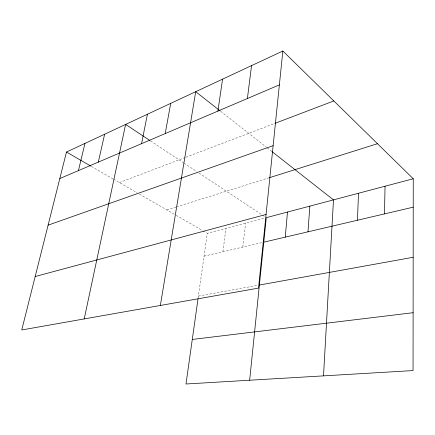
<?xml version="1.0" encoding="UTF-8"?>
<svg xmlns="http://www.w3.org/2000/svg" width="435" height="435" viewBox="0 0 435 435"><rect width="100%" height="100%" fill="white"/><g stroke="black" fill="none" stroke-linecap="round" stroke-linejoin="round"><path stroke-width="0.33" stroke-dasharray="2.17 1.63" d="M242.806 247.091L245.59 223.139M222.927 251.745L225.95 228.337M198.137 298.062L207.299 233.28L264.997 218.006M119.369 182.559L185.283 157.475M185.903 157.236L275.143 123.279M166.828 209.931L175.887 207.087M176.534 206.881L268.857 177.861M204.058 256.166L263.126 242.328M198.42 296.056L257.444 285.398M91.404 166.426L112.991 178.877M113.573 179.209L137.085 192.776M139.423 194.124L175.609 214.999M176.197 215.336L202.59 230.561M203.178 230.903L207.299 233.28M150.483 140.897L183.478 162.772M184.027 163.136L196.745 171.564M198.996 173.059L261.865 214.732M262.419 215.097L264.627 216.565M220.627 111.268L266.584 147.351M267.112 147.764L271.358 151.103"/><path stroke-width="0.65" d="M282.853 51.009L258.51 288.111L21.75 329.969L66.479 152.043L282.853 51.009L413.25 178.758L413.054 370.582L185.984 383.991L198.039 298.731M384.475 213.9L385.057 186.224M357.45 220.23L358.511 193.249M323.51 375.867L333.487 199.872L271.891 151.516M307.975 231.822L309.845 206.13M285.273 237.14L287.481 212.052M249.657 380.233L266.285 217.663L413.25 178.758M247.401 98.522L251.533 65.631M217.892 111.11L222.568 79.154M160.368 305.462L195.701 91.703L220.105 110.86M165.197 133.588L170.71 103.372M141.576 143.664L147.411 114.253M84.216 318.926L125.628 124.421L149.928 140.532M98.305 162.125L104.628 134.23M78.441 170.596L84.95 143.419M59.818 178.54L279.373 84.879M275.143 123.279L333.824 100.947M48.095 225.161L273.131 145.671M269.488 177.665L377.482 143.719M35.186 276.529L266.073 214.455M263.779 242.175L413.223 207.169M259.396 285.045L413.168 257.286M192.281 339.452L413.114 312.7M66.479 152.043L90.817 166.083"/></g></svg>
